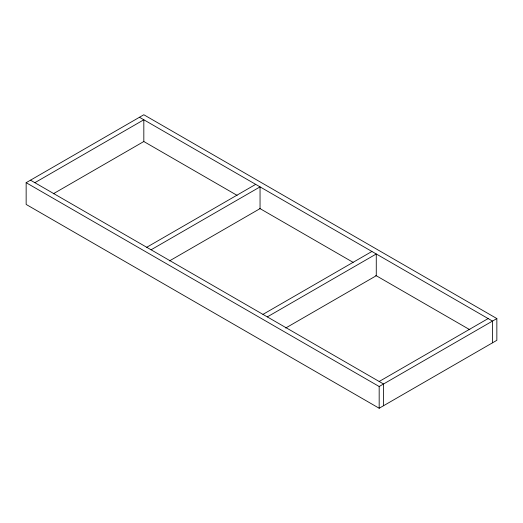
<?xml version="1.0" encoding="UTF-8"?>
<svg xmlns="http://www.w3.org/2000/svg" width="523" height="523" viewBox="0 0 523 523"><rect width="100%" height="100%" fill="white"/><g stroke="black" fill="none" stroke-linecap="round" stroke-linejoin="round"><path stroke-width="0.78" d="M26.15 182.69L143.825 114.753L496.85 318.566L496.85 340.31L379.175 408.247L26.15 204.434L26.15 182.69L379.175 386.51L496.85 318.566M34.858 182.69L143.825 119.78L143.825 141.517L53.254 193.811M146.728 247.281L255.695 184.364M151.082 249.791L260.049 186.881L260.049 208.618L169.478 260.912M262.951 314.382L371.918 251.465M267.305 316.892L376.272 253.982L376.272 275.719L285.702 328.013M379.175 381.483L488.142 318.566M139.471 117.263L492.496 321.083L492.496 342.82M143.714 141.458L237.102 195.373M259.741 208.442L353.123 262.356M375.762 275.431L469.857 329.752M30.504 180.18L383.529 383.993L383.529 405.737M379.175 386.51L379.175 408.247"/></g></svg>
